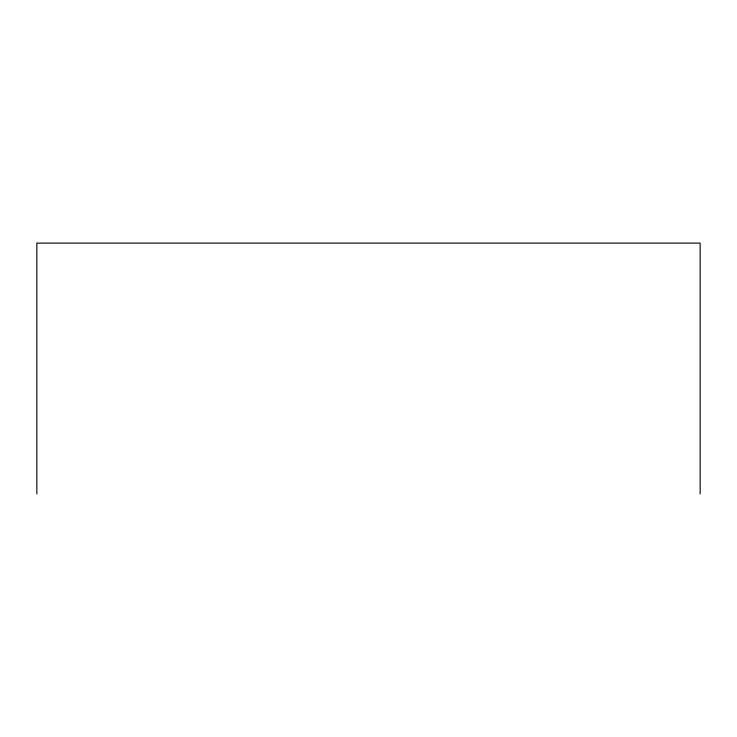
<?xml version="1.0" encoding="UTF-8"?>
<svg xmlns="http://www.w3.org/2000/svg" width="737" height="737" viewBox="0 0 737 737"><rect width="100%" height="100%" fill="white"/><g stroke="black" fill="none" stroke-linecap="round" stroke-linejoin="round"><path stroke-width="1.11" d="M700.15 493.901L700.15 243.099L36.85 243.099L36.85 493.901"/></g></svg>
